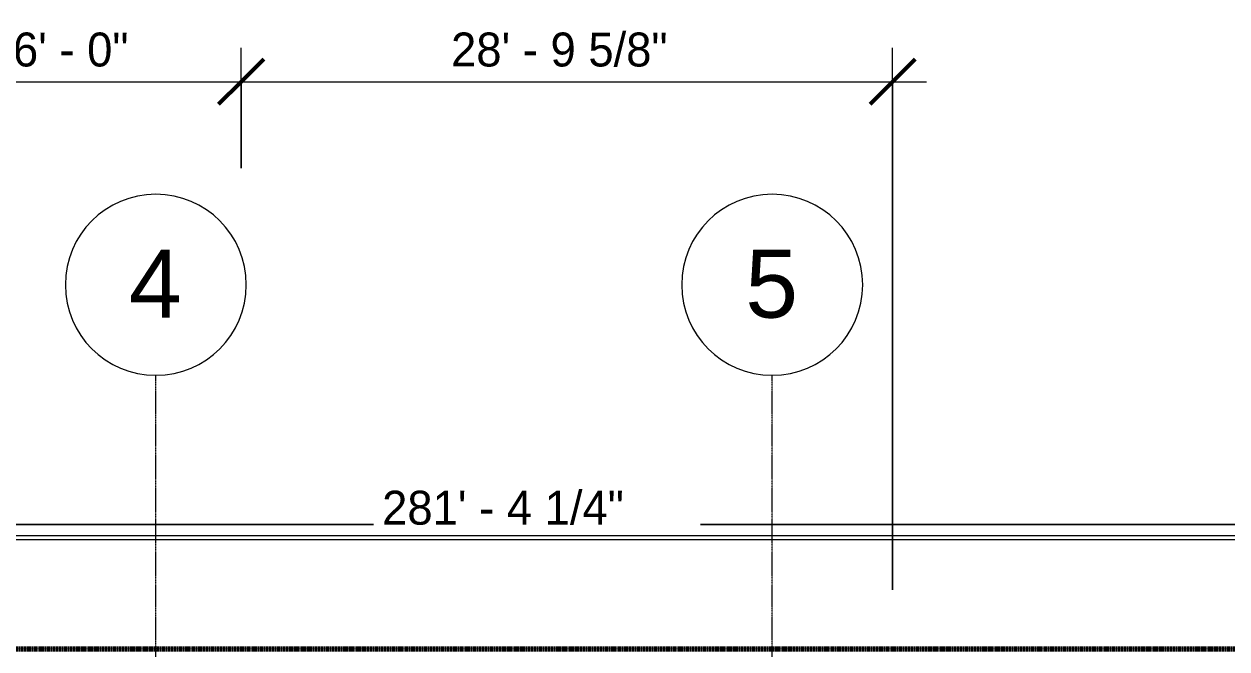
# Model space of a CAD drawing. Header units: inches. Extents: x -4501 to -113, y 9396 to 12816.
# Drawn here: x -2561 to -1923, y 12269 to 12600 of the extents above; entities that cross this region are included whole.
import ezdxf

# ---------------------------------------------------------------- set-up
doc = ezdxf.new("R2010")
doc.units = ezdxf.units.IN
doc.header["$MEASUREMENT"] = 0
doc.linetypes.add('Double Dash 3_8_', pattern=[1, 0.375, -0.125, 0.125, -0.125, 0.125, -0.125])
doc.linetypes.add('Grid Line 1_2_', pattern=[0.875, 0.5, -0.125, 0.125, -0.125])
for name, color, linetype, lineweight in [('0-1', 7, 'Continuous', 5), ('A-ANNO-DIMS', 211, 'Continuous', 9), ('A-ANNO-DIMS-192', 211, 'Continuous', 9), ('C-PROP-LINE', 91, 'Double Dash 3_8_', 70), ('C-TOPO', 7, 'Continuous', 9), ('S-GRID-1', 1, 'Grid Line 1_2_', 9), ('S-GRID-IDEN', 1, 'Continuous', 9)]:
    doc.layers.add(name, color=color, linetype=linetype, lineweight=lineweight)
doc.styles.add('Arial_1', font='arial.ttf', dxfattribs={"height": 36})
doc.styles.add('Century Gothic', font='ufonts.com_century-gothic.ttf', dxfattribs={"height": 18})
doc.dimstyles.new('OD__1_8__Tol__', dxfattribs={"dimscale": 12, "dimtxt": 18.795029, "dimasz": 2, "dimexe": 1.5, "dimexo": 1, "dimgap": 0.25, "dimtad": 1, "dimdec": 3, "dimrnd": 0.125, "dimzin": 3, "dimdsep": 46, "dimlunit": 4, "dimtxsty": 'Century Gothic', "dimblk1": 'OBLIQUE', "dimblk2": 'OBLIQUE', "dimsah": 1, "dimcen": 0.09, "dimdle": 1.5, "dimazin": 0, "dimtfac": 1, "dimtdec": 4, "dimtix": 1, "dimtmove": 0, "dimatfit": 3, "dimfxl": 1, "dimtvp": 1, "dimtfill": 1, "dimfrac": 2, "dimtolj": 1, "dimtzin": 0, "dimarcsym": 2})

# ---------------------------------------------------------------- blocks, each defined once
blk = doc.blocks.new('1750 Ox - Topography_rvt-1-FLOOR PLAN - 1ST FLOOR')
at = {"layer": 'C-TOPO'}
for p, q in [((-2295.47, 12334.59), (-2664.1, 12334.59)), ((-2664.1, 12334.59), (-2295.47, 12334.59)), ((-2295.47, 12334.59), (-1835.51, 12334.59)), ((-1835.51, 12334.59), (-2295.47, 12334.59)), ((-2297.07, 12328.59), (-2658.44, 12328.59)), ((-2297.07, 12328.59), (-2658.44, 12328.59)), ((-1835.7, 12328.59), (-2297.07, 12328.59)), ((-1835.7, 12328.59), (-2297.07, 12328.59))]:
    blk.add_line(p, q, dxfattribs=at)
blk = doc.blocks.new('Family - ___-1749192-FLOOR PLAN - 1ST FLOOR')
at = {"layer": 'C-PROP-LINE'}
blk.add_line((-3990.83, 12268.59), (-614.54, 12268.59), dxfattribs=at)
blk = doc.blocks.new('Grid - Grid Head - Circle-50561-FLOOR PLAN - 1ST FLOOR')
at = {"layer": 'S-GRID-IDEN'}
for start, end in [(360, 180), (180, 360)]:
    blk.add_arc((0, 0), 0.25, start, end, dxfattribs=at)
blk = doc.blocks.new('DIMBLOCK21-FLOOR PLAN - 1ST FLOOR')
at = {"layer": 'A-ANNO-DIMS-192'}
for p, q in [((-3990.83, 12280.59), (-3990.83, 12344.43)), ((-614.54, 12280.59), (-614.54, 12344.43)), ((-596.54, 12326.43), (-4008.83, 12326.43)), ((-3990.83, 12326.43), (-3990.83, 12280.59)), ((-614.54, 12326.43), (-614.54, 12280.59))]:
    blk.add_line(p, q, dxfattribs=at)
at = {"layer": 'A-ANNO-DIMS-192', "lineweight": 50}
for p, q in [((-3990.83, 12326.43), (-3978.83, 12338.43)), ((-614.54, 12326.43), (-602.54, 12338.43)), ((-3990.83, 12326.43), (-4002.83, 12314.43)), ((-614.54, 12326.43), (-626.54, 12314.43))]:
    blk.add_line(p, q, dxfattribs=at)
at = {"layer": 'A-ANNO-DIMS-192', "color": 0, "insert": (-2371.15, 12352.5), "char_height": 18, "width": 164.3223, "attachment_point": 1, "line_spacing_factor": 0.984502, "style": 'Century Gothic', "bg_fill": 3, "box_fill_scale": 1.25, "bg_fill_color": 256, "bg_fill_true_color": 13158600, "bg_fill_transparency": 0}
blk.add_mtext('281\' - 4 1/4"', dxfattribs=at)
blk = doc.blocks.new('_Oblique')
at = {"color": 0, "linetype": 'ByBlock', "lineweight": -2}
blk.add_line((-0.5, -0.5), (0.5, 0.5), dxfattribs=at)
blk = doc.blocks.new('DIMBLOCK34-FLOOR PLAN - 1ST FLOOR')
at = {"layer": 'A-ANNO-DIMS-192'}
for p, q in [((-2637.92, 12523.54), (-2637.92, 12587.46)), ((-2445.92, 12523.54), (-2445.92, 12587.46)), ((-2637.92, 12569.46), (-2445.92, 12569.46)), ((-2637.92, 12569.46), (-2637.92, 12523.54)), ((-2445.92, 12569.46), (-2445.92, 12523.54))]:
    blk.add_line(p, q, dxfattribs=at)
at = {"layer": 'A-ANNO-DIMS-192', "lineweight": 50}
for p, q in [((-2637.92, 12569.46), (-2625.92, 12581.46)), ((-2445.92, 12569.46), (-2433.92, 12581.46)), ((-2637.92, 12569.46), (-2649.92, 12557.46)), ((-2445.92, 12569.46), (-2457.92, 12557.46))]:
    blk.add_line(p, q, dxfattribs=at)
at = {"layer": 'A-ANNO-DIMS-192', "color": 0, "insert": (-2580.41, 12595.53), "char_height": 18, "width": 92.3641, "attachment_point": 1, "line_spacing_factor": 0.984502, "style": 'Century Gothic', "bg_fill": 3, "box_fill_scale": 1.25, "bg_fill_color": 256, "bg_fill_true_color": 13158600, "bg_fill_transparency": 0}
blk.add_mtext('16\' - 0"', dxfattribs=at)
blk = doc.blocks.new('DIMBLOCK35-FLOOR PLAN - 1ST FLOOR')
at = {"layer": 'A-ANNO-DIMS-192'}
for p, q in [((-2445.92, 12523.54), (-2445.92, 12587.46)), ((-2100.32, 12299.94), (-2100.32, 12587.46)), ((-2445.92, 12569.46), (-2082.32, 12569.46)), ((-2445.92, 12569.46), (-2445.92, 12523.54)), ((-2100.32, 12569.46), (-2100.32, 12299.94))]:
    blk.add_line(p, q, dxfattribs=at)
at = {"layer": 'A-ANNO-DIMS-192', "lineweight": 50}
for p, q in [((-2445.92, 12569.46), (-2433.92, 12581.46)), ((-2100.32, 12569.46), (-2088.32, 12581.46)), ((-2445.92, 12569.46), (-2457.92, 12557.46)), ((-2100.32, 12569.46), (-2112.32, 12557.46))]:
    blk.add_line(p, q, dxfattribs=at)
at = {"layer": 'A-ANNO-DIMS-192', "color": 0, "insert": (-2334.58, 12595.53), "char_height": 18, "width": 147.4962, "attachment_point": 1, "line_spacing_factor": 0.984502, "style": 'Century Gothic', "bg_fill": 3, "box_fill_scale": 1.25, "bg_fill_color": 256, "bg_fill_true_color": 13158600, "bg_fill_transparency": 0}
blk.add_mtext('28\' - 9 5/8"', dxfattribs=at)

msp = doc.modelspace()

# ---------------------------------------------------------------- linework, layer by layer
at = {"layer": 'S-GRID-1'}
for p, q in [((-2491.2237, 9836.1797), (-2491.2237, 12413.7371)), ((-2164.2237, 9836.1797), (-2164.2237, 12413.7371))]:
    msp.add_line(p, q, dxfattribs=at)

# ---------------------------------------------------------------- block references
at = {"layer": '0-1'}
msp.add_blockref('1750 Ox - Topography_rvt-1-FLOOR PLAN - 1ST FLOOR', (0, 0), dxfattribs=at)
at = {"layer": 'C-PROP-LINE'}
msp.add_blockref('Family - ___-1749192-FLOOR PLAN - 1ST FLOOR', (0, 0), dxfattribs=at)
at = {"layer": 'S-GRID-IDEN', "xscale": 191.9999999999999, "yscale": 191.9999999999999, "zscale": 191.9999999999999}
for p in [(-2491.2237, 12461.7371), (-2164.2237, 12461.7371)]:
    msp.add_blockref('Grid - Grid Head - Circle-50561-FLOOR PLAN - 1ST FLOOR', p, dxfattribs=at)

# ---------------------------------------------------------------- texts
at = {"layer": 'S-GRID-IDEN', "char_height": 36, "width": 33.936, "attachment_point": 1, "style": 'Arial_1'}
for s, insert in [('4', (-2505.4818, 12480.313)), ('5', (-2178.4818, 12480.313))]:
    msp.add_mtext(s, dxfattribs=dict(at, insert=insert))

# ---------------------------------------------------------------- next in the draw order: dimensions: what is measured, and where the dimension line sits
at = {"layer": 'A-ANNO-DIMS'}
for base, p1, p2, override, picture, middle in [((-2445.9237, 12569.4612), (-2637.9237, 12511.5404), (-2445.9237, 12511.5404), {"dimpost": '<>', "dimfxl": 192}, 'DIMBLOCK34-FLOOR PLAN - 1ST FLOOR', (-2541.9237, 12581.9139)), ((-3990.8312, 12326.4328), (-614.5415, 12268.5894), (-3990.8312, 12268.5894), {"dimpost": '<>', "dimfxl": 3376.289709}, 'DIMBLOCK21-FLOOR PLAN - 1ST FLOOR', (-2302.6863, 12339.8828))]:
    dim = msp.add_linear_dim(base=base, p1=p1, p2=p2, dimstyle='OD__1_8__Tol__', override=override, dxfattribs=at)
    dim.commit()
    dim.dimension.update_dxf_attribs({"geometry": picture, "text_midpoint": middle})

# ---------------------------------------------------------------- next in the draw order: dimensions: what is measured, and where the dimension line sits
dim = msp.add_linear_dim(base=(-2100.3237, 12569.4612), p1=(-2445.9237, 12511.5404), p2=(-2100.3237, 12287.944), dimstyle='OD__1_8__Tol__', override={"dimpost": '<>', "dimfxl": 411.624475}, dxfattribs=at)
dim.commit()
dim.dimension.update_dxf_attribs({"geometry": 'DIMBLOCK35-FLOOR PLAN - 1ST FLOOR', "text_midpoint": (-2273.1237, 12582.9112)})

doc.saveas('drawing.dxf')
